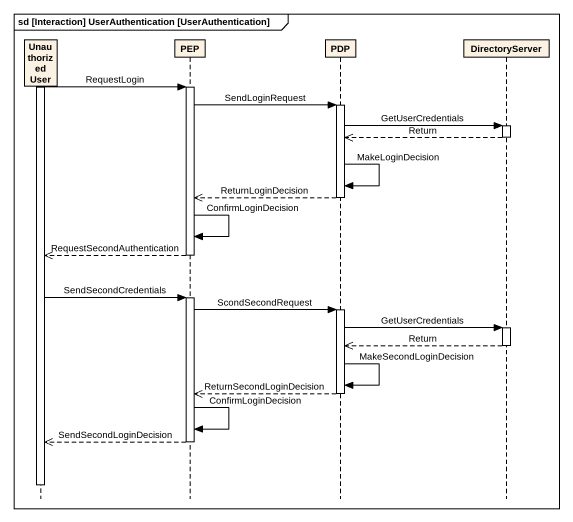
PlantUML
@startuml
mainframe sd [Interaction] UserAuthentication [UserAuthentication]
hide footbox
participant UnauthorizedUser
participant PEP
participant PDP
participant DirectoryServer

activate UnauthorizedUser
UnauthorizedUser -> PEP : RequestLogin
activate PEP
PEP -> PDP : SendLoginRequest
activate PDP
PDP -> DirectoryServer : GetUserCredentials
activate DirectoryServer
DirectoryServer -->> PDP : Return
deactivate DirectoryServer
PDP -> PDP : MakeLoginDecision
PDP -->> PEP : ReturnLoginDecision
deactivate PDP
PEP -> PEP : ConfirmLoginDecision
PEP -->> UnauthorizedUser : RequestSecondAuthentication
deactivate PEP
UnauthorizedUser -> PEP : SendSecondCredentials
activate PEP
PEP -> PDP : ScondSecondRequest
activate PDP
PDP -> DirectoryServer : GetUserCredentials
activate DirectoryServer
DirectoryServer -->> PDP : Return
deactivate DirectoryServer
PDP -> PDP : MakeSecondLoginDecision
PDP -->> PEP : ReturnSecondLoginDecision
deactivate PDP
PEP -> PEP : ConfirmLoginDecision
PEP -->> UnauthorizedUser : SendSecondLoginDecision
deactivate PEP
deactivate UnauthorizedUser
@enduml
